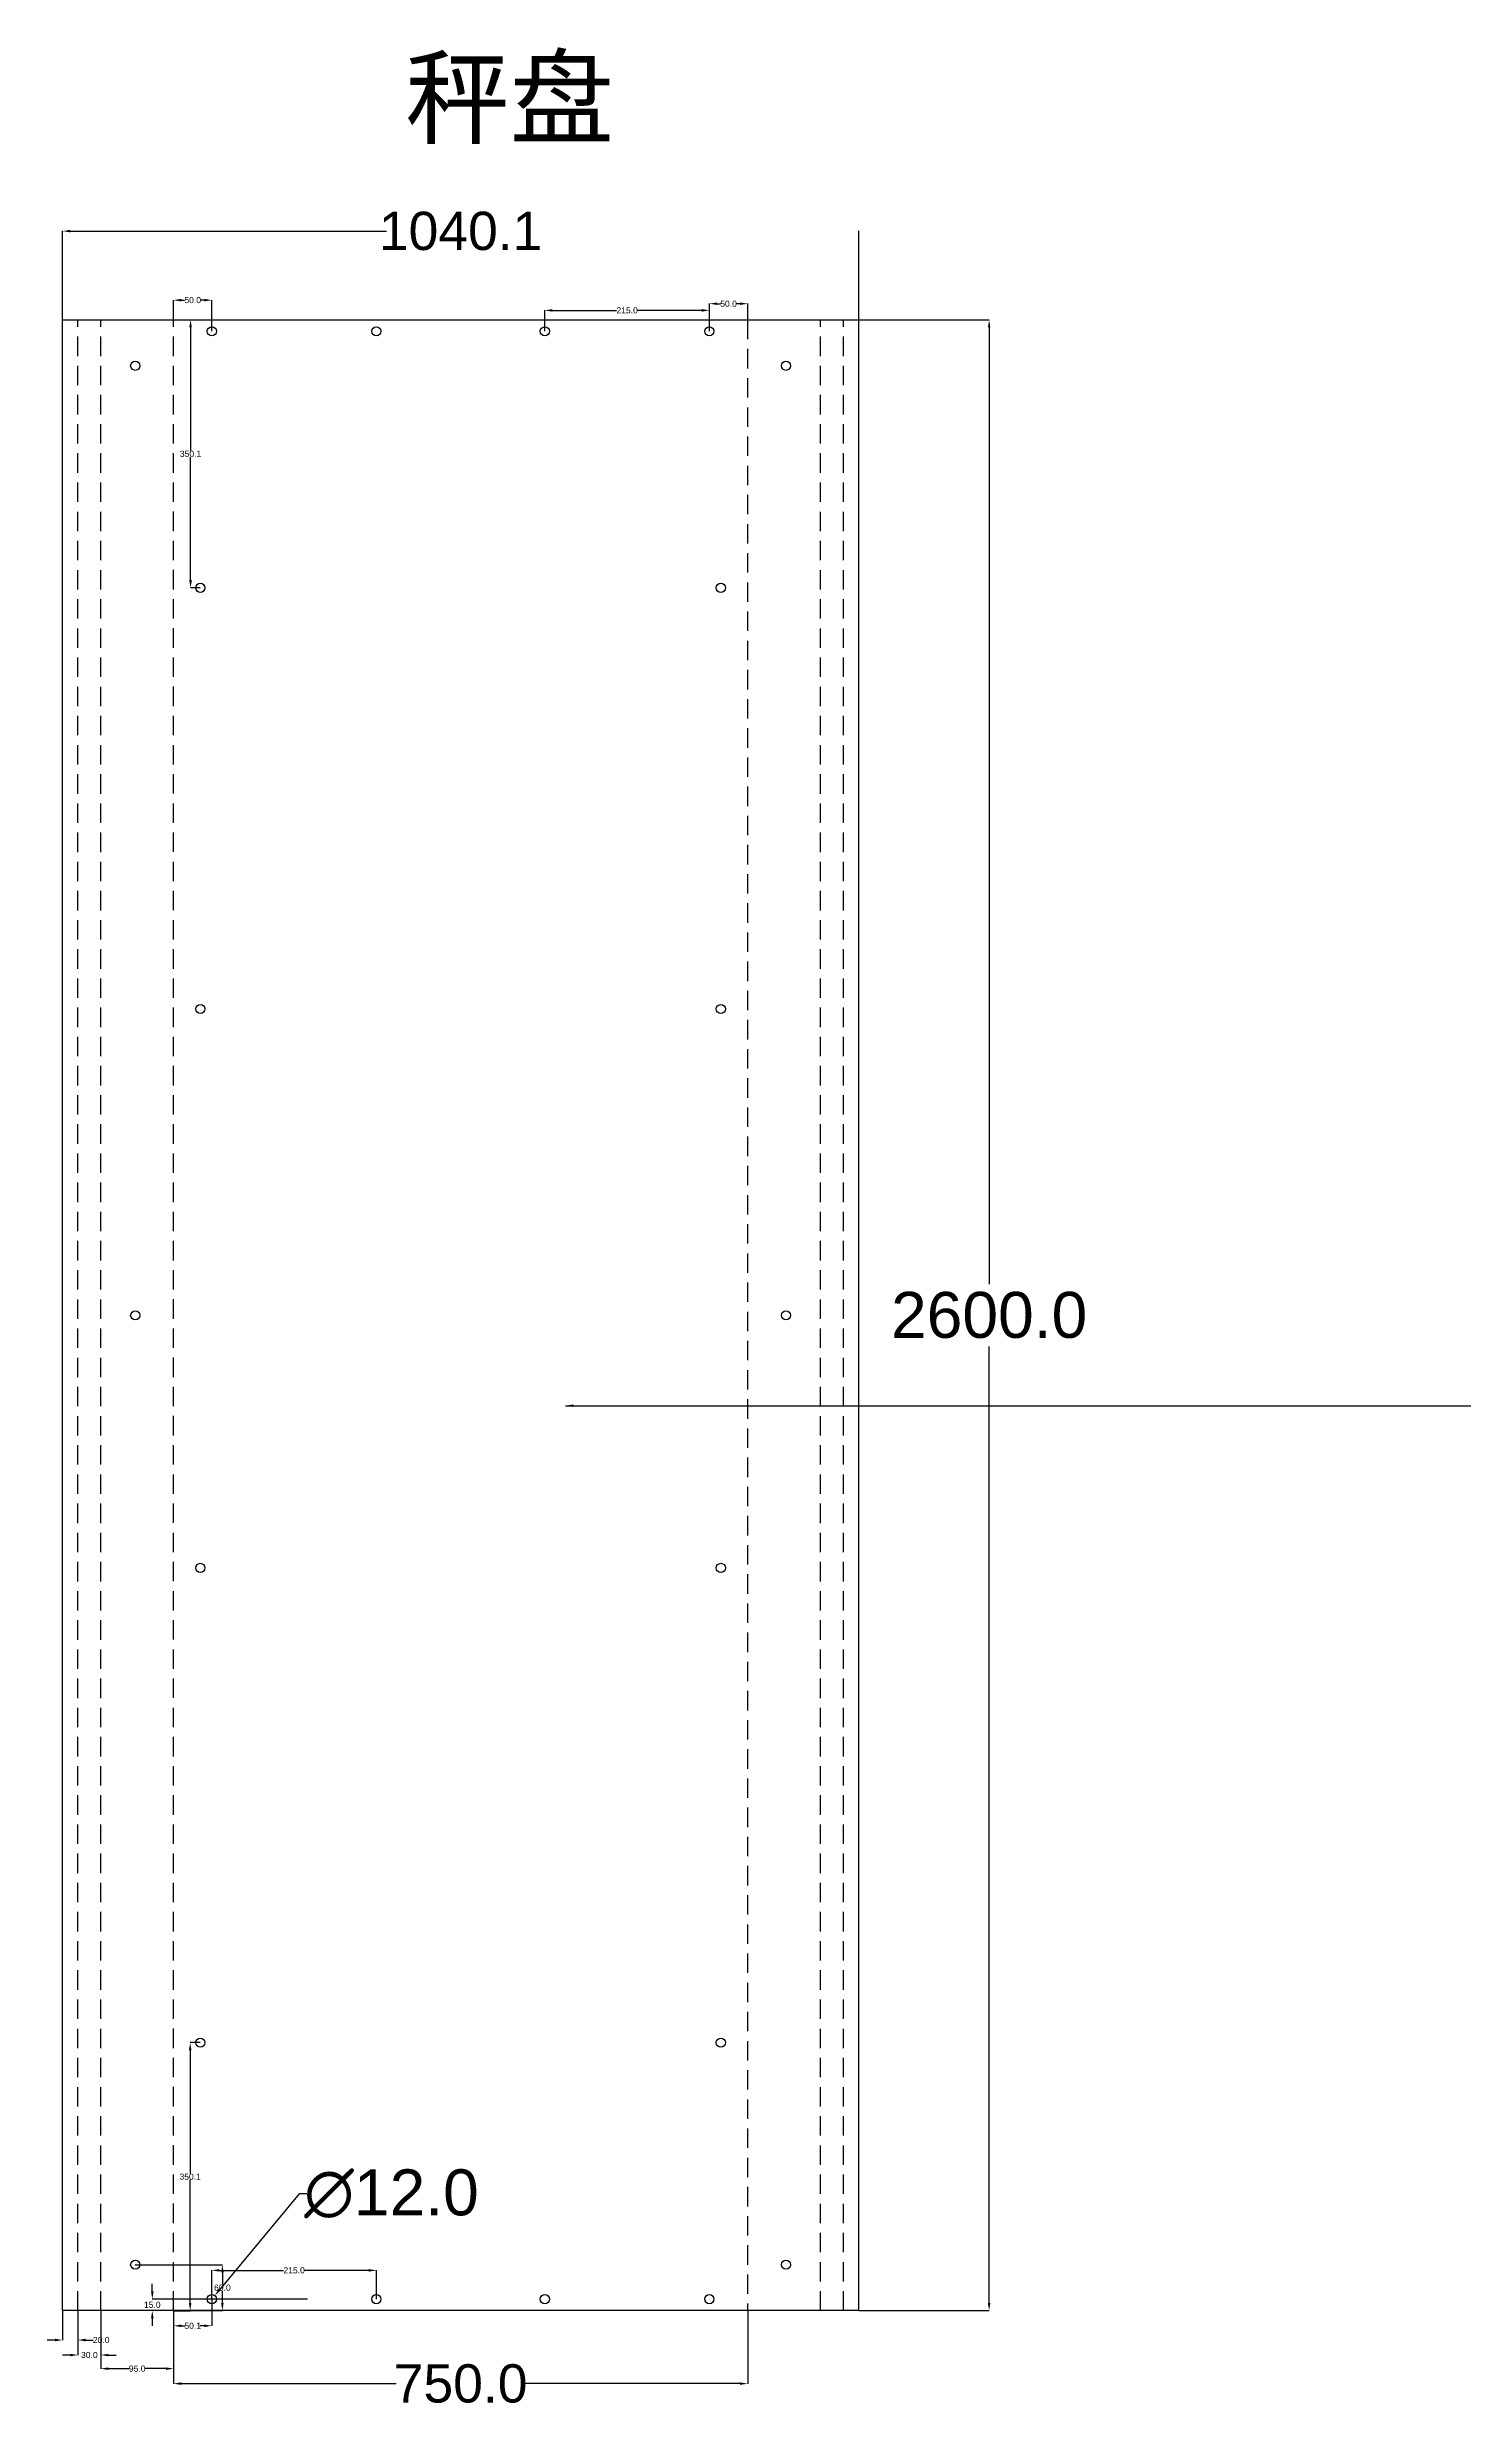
# Model space of a CAD drawing. Header units: millimetres. Extents: x 168 to 3869, y -150 to 2934.
# Drawn here: x 168 to 2019, y -150 to 2934 of the extents above; entities that cross this region are included whole.
import ezdxf

# ---------------------------------------------------------------- set-up
doc = ezdxf.new("R2010")
doc.units = ezdxf.units.MM
doc.linetypes.add('DASHEDX2', pattern=[38.1, 25.4, -12.7])
doc.styles.get("Standard").update_dxf_attribs({"font": 'arial.ttf'})
doc.dimstyles.get("Standard").update_dxf_attribs({"dimtxt": 8, "dimasz": 10, "dimexe": 0.18, "dimexo": 0.0625, "dimgap": 0.09, "dimtad": 0, "dimtih": 1, "dimtoh": 1, "dimdec": 1, "dimzin": 0, "dimdsep": 46, "dimtxsty": 'Standard', "dimcen": 0.09, "dimclrd": 3, "dimclre": 3, "dimclrt": 3, "dimadec": 0, "dimazin": 0, "dimtfac": 1, "dimtdec": 1, "dimtofl": 0, "dimtmove": 0, "dimatfit": 3, "dimfxl": 1, "dimtolj": 1, "dimtzin": 0, "dimarcsym": 0})

# ---------------------------------------------------------------- blocks, each defined once
blk = doc.blocks.new('*D1')
at = {"color": 3, "lineweight": -2, "transparency": 16777216}
for p, q in [((1228.5, 2577.8), (1399.1, 2577.8)), ((1398.9, 2567.8), (1398.9, 1318.4)), ((1398.9, -12.2), (1398.9, 1237.1)), ((1228.5, -22.2), (1399.1, -22.2))]:
    blk.add_line(p, q, dxfattribs=at)
at = {"color": 3, "transparency": 16777216}
for points in [[(1397.2, 2567.8), (1400.5, 2567.8), (1398.9, 2577.8)], [(1397.2, -12.2), (1400.5, -12.2), (1398.9, -22.2)]]:
    blk.add_solid(points, dxfattribs=at)
at = {"layer": 'Defpoints', "color": 0, "transparency": 16777216}
for p in [(1228.5, 2577.8), (1228.5, -22.2), (1398.9, -22.2)]:
    blk.add_point(p, dxfattribs=at)
at = {"color": 3, "transparency": 16777216, "insert": (1398.9, 1277.8), "char_height": 60, "attachment_point": 5}
blk.add_mtext('\\A1;2600.0', dxfattribs=at)
blk = doc.blocks.new('*D2')
at = {"color": 3, "lineweight": -2, "transparency": 16777216}
for p, q in [((497.7, 130.3), (393.7, 5.1)), ((507.7, 130.3), (497.7, 130.3)), ((383.4, -7.2), (383.6, -7.2)), ((383.5, -7.3), (383.5, -7.1))]:
    blk.add_line(p, q, dxfattribs=at)
at = {"color": 3, "transparency": 16777216}
blk.add_solid([(392.4, 6.2), (395, 4.1), (387.3, -2.6)], dxfattribs=at)
at = {"layer": 'Defpoints', "color": 0, "transparency": 16777216}
for p in [(379.6, -11.8), (387.3, -2.6)]:
    blk.add_point(p, dxfattribs=at)
at = {"color": 3, "transparency": 16777216, "insert": (618.2, 130.3), "char_height": 60, "attachment_point": 5}
blk.add_mtext('\\A1;∅12.0', dxfattribs=at)
blk = doc.blocks.new('*D3')
at = {"color": 3, "lineweight": -2, "transparency": 16777216}
for p, q in [((333.5, -22.3), (333.5, -117.8)), ((1083.5, -22.3), (1083.5, -117.8)), ((343.5, -117.6), (624.3, -117.6)), ((1073.5, -117.6), (792.6, -117.6))]:
    blk.add_line(p, q, dxfattribs=at)
at = {"color": 3, "transparency": 16777216}
for points in [[(343.5, -115.9), (343.5, -119.2), (333.5, -117.6)], [(1073.5, -115.9), (1073.5, -119.2), (1083.5, -117.6)]]:
    blk.add_solid(points, dxfattribs=at)
at = {"layer": 'Defpoints', "color": 0, "transparency": 16777216}
for p in [(333.5, -22.2), (1083.5, -22.2), (1083.5, -117.6)]:
    blk.add_point(p, dxfattribs=at)
at = {"color": 3, "transparency": 16777216, "insert": (708.5, -117.6), "char_height": 50, "attachment_point": 5}
blk.add_mtext('\\A1;750.0', dxfattribs=at)
blk = doc.blocks.new('*D4')
at = {"color": 3, "linetype": 'ByBlock', "lineweight": -2, "transparency": 16777216}
for p, q in [((238.5, -22.3), (238.5, -98.2)), ((333.5, -22.3), (333.5, -98.2)), ((248.5, -98), (275.5, -98)), ((323.5, -98), (296.4, -98))]:
    blk.add_line(p, q, dxfattribs=at)
at = {"color": 3, "linetype": 'ByBlock', "transparency": 16777216}
for points in [[(248.5, -96.3), (248.5, -99.7), (238.5, -98)], [(323.5, -96.3), (323.5, -99.7), (333.5, -98)]]:
    blk.add_solid(points, dxfattribs=at)
at = {"layer": 'Defpoints', "color": 0, "linetype": 'ByBlock', "transparency": 16777216}
for p in [(238.5, -22.3), (333.5, -22.3), (333.5, -98)]:
    blk.add_point(p, dxfattribs=at)
at = {"color": 3, "linetype": 'ByBlock', "transparency": 16777216, "insert": (286, -98), "char_height": 8, "attachment_point": 5}
blk.add_mtext('\\A1;95.0', dxfattribs=at)
blk = doc.blocks.new('*D5')
at = {"color": 3, "linetype": 'ByBlock', "lineweight": -2, "transparency": 16777216}
for p, q in [((208.5, -22.3), (208.5, -80.4)), ((238.5, -22.4), (238.5, -80.4)), ((198.5, -80.2), (188.5, -80.2)), ((248.5, -80.2), (258.5, -80.2))]:
    blk.add_line(p, q, dxfattribs=at)
at = {"color": 3, "linetype": 'ByBlock', "transparency": 16777216}
for points in [[(198.5, -78.6), (198.5, -81.9), (208.5, -80.2)], [(248.5, -78.6), (248.5, -81.9), (238.5, -80.2)]]:
    blk.add_solid(points, dxfattribs=at)
at = {"layer": 'Defpoints', "color": 0, "linetype": 'ByBlock', "transparency": 16777216}
for p in [(208.5, -22.2), (238.5, -22.3), (238.5, -80.2)]:
    blk.add_point(p, dxfattribs=at)
at = {"color": 3, "linetype": 'ByBlock', "transparency": 16777216, "insert": (223.5, -80.2), "char_height": 8, "attachment_point": 5}
blk.add_mtext('\\A1;30.0', dxfattribs=at)
blk = doc.blocks.new('*D6')
at = {"color": 3, "linetype": 'ByBlock', "lineweight": -2, "transparency": 16777216}
for p, q in [((188.5, -22.3), (188.5, -60.8)), ((208.5, -22.3), (208.5, -60.8)), ((178.5, -60.6), (168.5, -60.6)), ((218.5, -60.6), (228.5, -60.6))]:
    blk.add_line(p, q, dxfattribs=at)
at = {"color": 3, "linetype": 'ByBlock', "transparency": 16777216}
for points in [[(178.5, -58.9), (178.5, -62.3), (188.5, -60.6)], [(218.5, -58.9), (218.5, -62.3), (208.5, -60.6)]]:
    blk.add_solid(points, dxfattribs=at)
at = {"layer": 'Defpoints', "color": 0, "linetype": 'ByBlock', "transparency": 16777216}
for p in [(188.5, -22.2), (208.5, -22.2), (208.5, -60.6)]:
    blk.add_point(p, dxfattribs=at)
at = {"color": 3, "linetype": 'ByBlock', "transparency": 16777216, "insert": (239, -60.6), "char_height": 8, "attachment_point": 5}
blk.add_mtext('\\A1;20.0', dxfattribs=at)
blk = doc.blocks.new('*D14')
at = {"color": 3, "linetype": 'ByBlock', "lineweight": -2, "transparency": 16777216}
for p, q in [((305.7, 2.8), (305.7, 12.8)), ((508.5, -7.2), (305.6, -7.2)), ((333.4, -22.2), (305.6, -22.2)), ((305.7, -32.2), (305.7, -42.2))]:
    blk.add_line(p, q, dxfattribs=at)
at = {"color": 3, "linetype": 'ByBlock', "transparency": 16777216}
for points in [[(304.1, 2.8), (307.4, 2.8), (305.7, -7.2)], [(304.1, -32.2), (307.4, -32.2), (305.7, -22.2)]]:
    blk.add_solid(points, dxfattribs=at)
at = {"layer": 'Defpoints', "color": 0, "linetype": 'ByBlock', "transparency": 16777216}
for p in [(305.7, -22.2), (333.5, -22.2), (508.6, -7.2)]:
    blk.add_point(p, dxfattribs=at)
at = {"color": 3, "linetype": 'ByBlock', "transparency": 16777216, "insert": (305.7, -14.7), "char_height": 8, "attachment_point": 5}
blk.add_mtext('\\A1;15.0', dxfattribs=at)
blk = doc.blocks.new('*D15')
at = {"color": 3, "linetype": 'ByBlock', "lineweight": -2, "transparency": 16777216}
for p, q in [((188.5, 2577.8), (188.5, 2693.8)), ((198.5, 2693.6), (611.8, 2693.6))]:
    blk.add_line(p, q, dxfattribs=at)
at = {"color": 3, "lineweight": -2, "transparency": 16777216}
blk.add_line((1228.5, 2577.8), (1228.5, 2693.8), dxfattribs=at)
at = {"color": 3, "linetype": 'ByBlock', "transparency": 16777216}
blk.add_solid([(198.5, 2695.3), (198.5, 2692), (188.5, 2693.6)], dxfattribs=at)
at = {"layer": 'Defpoints', "color": 0, "linetype": 'ByBlock', "transparency": 16777216}
for p in [(1228.5, 2693.6), (188.5, 2577.8), (1228.5, 2577.8)]:
    blk.add_point(p, dxfattribs=at)
at = {"color": 3, "linetype": 'ByBlock', "transparency": 16777216, "insert": (708.5, 2693.6), "char_height": 50, "attachment_point": 5}
blk.add_mtext('\\A1;1040.1', dxfattribs=at)
blk = doc.blocks.new('*D16')
at = {"color": 3, "linetype": 'ByBlock', "lineweight": -2, "transparency": 16777216}
for p, q in [((333.5, -22.3), (333.5, -42.2)), ((383.6, -7.2), (383.6, -42.2)), ((343.5, -42), (348.8, -42)), ((373.6, -42), (368.2, -42))]:
    blk.add_line(p, q, dxfattribs=at)
at = {"color": 3, "linetype": 'ByBlock', "transparency": 16777216}
for points in [[(343.5, -40.4), (343.5, -43.7), (333.5, -42)], [(373.6, -40.4), (373.6, -43.7), (383.6, -42)]]:
    blk.add_solid(points, dxfattribs=at)
at = {"layer": 'Defpoints', "color": 0, "linetype": 'ByBlock', "transparency": 16777216}
for p in [(333.5, -22.2), (383.6, -7.2), (333.5, -42)]:
    blk.add_point(p, dxfattribs=at)
at = {"color": 3, "linetype": 'ByBlock', "transparency": 16777216, "insert": (358.5, -42), "char_height": 8, "attachment_point": 5}
blk.add_mtext('\\A1;50.1', dxfattribs=at)
blk = doc.blocks.new('*D17')
at = {"color": 3, "linetype": 'ByBlock', "lineweight": -2, "transparency": 16777216}
for p, q in [((1033.5, 2562.8), (1033.5, 2599)), ((1043.5, 2598.8), (1048, 2598.8)), ((1073.5, 2598.8), (1068.9, 2598.8)), ((1083.5, 2577.8), (1083.5, 2599))]:
    blk.add_line(p, q, dxfattribs=at)
at = {"color": 3, "linetype": 'ByBlock', "transparency": 16777216}
for points in [[(1043.5, 2600.5), (1043.5, 2597.2), (1033.5, 2598.8)], [(1073.5, 2600.5), (1073.5, 2597.2), (1083.5, 2598.8)]]:
    blk.add_solid(points, dxfattribs=at)
at = {"layer": 'Defpoints', "color": 0, "linetype": 'ByBlock', "transparency": 16777216}
for p in [(1083.5, 2598.8), (1033.5, 2562.8), (1083.5, 2577.8)]:
    blk.add_point(p, dxfattribs=at)
at = {"color": 3, "linetype": 'ByBlock', "transparency": 16777216, "insert": (1058.5, 2598.8), "char_height": 8, "attachment_point": 5}
blk.add_mtext('\\A1;50.0', dxfattribs=at)
blk = doc.blocks.new('*D18')
at = {"color": 3, "linetype": 'ByBlock', "lineweight": -2, "transparency": 16777216}
for p, q in [((333.5, 2577.8), (333.5, 2603.6)), ((343.5, 2603.5), (348, 2603.5)), ((373.5, 2603.5), (368.9, 2603.5)), ((383.5, 2562.8), (383.5, 2603.6))]:
    blk.add_line(p, q, dxfattribs=at)
at = {"color": 3, "linetype": 'ByBlock', "transparency": 16777216}
for points in [[(343.5, 2605.1), (343.5, 2601.8), (333.5, 2603.5)], [(373.5, 2605.1), (373.5, 2601.8), (383.5, 2603.5)]]:
    blk.add_solid(points, dxfattribs=at)
at = {"layer": 'Defpoints', "color": 0, "linetype": 'ByBlock', "transparency": 16777216}
for p in [(333.5, 2603.5), (333.5, 2577.8), (383.5, 2562.8)]:
    blk.add_point(p, dxfattribs=at)
at = {"color": 3, "linetype": 'ByBlock', "transparency": 16777216, "insert": (358.5, 2603.5), "char_height": 8, "attachment_point": 5}
blk.add_mtext('\\A1;50.0', dxfattribs=at)
blk = doc.blocks.new('*D19')
at = {"color": 3, "linetype": 'ByBlock', "lineweight": -2, "transparency": 16777216}
for p, q in [((818.5, 2562.8), (818.5, 2590.3)), ((828.5, 2590.1), (912.3, 2590.1)), ((1023.5, 2590.1), (939.6, 2590.1)), ((1033.5, 2562.8), (1033.5, 2590.3))]:
    blk.add_line(p, q, dxfattribs=at)
at = {"color": 3, "linetype": 'ByBlock', "transparency": 16777216}
for points in [[(828.5, 2591.8), (828.5, 2588.4), (818.5, 2590.1)], [(1023.5, 2591.8), (1023.5, 2588.4), (1033.5, 2590.1)]]:
    blk.add_solid(points, dxfattribs=at)
at = {"layer": 'Defpoints', "color": 0, "linetype": 'ByBlock', "transparency": 16777216}
for p in [(818.5, 2562.8), (1033.5, 2590.1), (1033.5, 2562.8)]:
    blk.add_point(p, dxfattribs=at)
at = {"color": 3, "linetype": 'ByBlock', "transparency": 16777216, "insert": (926, 2590.1), "char_height": 8, "attachment_point": 5}
blk.add_mtext('\\A1;215.0', dxfattribs=at)
blk = doc.blocks.new('*D20')
at = {"color": 3, "linetype": 'ByBlock', "lineweight": -2, "transparency": 16777216}
for p, q in [((368.4, 327.8), (355, 327.8)), ((355.2, 317.8), (355.2, 156.9)), ((355.2, -12.3), (355.2, 148.5)), ((333.5, -22.3), (355.4, -22.3))]:
    blk.add_line(p, q, dxfattribs=at)
at = {"color": 3, "linetype": 'ByBlock', "transparency": 16777216}
for points in [[(353.5, 317.8), (356.9, 317.8), (355.2, 327.8)], [(353.5, -12.3), (356.9, -12.3), (355.2, -22.3)]]:
    blk.add_solid(points, dxfattribs=at)
at = {"layer": 'Defpoints', "color": 0, "linetype": 'ByBlock', "transparency": 16777216}
for p in [(368.5, 327.8), (333.5, -22.3), (355.2, -22.3)]:
    blk.add_point(p, dxfattribs=at)
at = {"color": 3, "linetype": 'ByBlock', "transparency": 16777216, "insert": (355.2, 152.7), "char_height": 8, "attachment_point": 5}
blk.add_mtext('\\A1;350.1', dxfattribs=at)
blk = doc.blocks.new('*D21')
at = {"color": 3, "linetype": 'ByBlock', "lineweight": -2, "transparency": 16777216}
for p, q in [((333.5, 2577.8), (355.9, 2577.8)), ((355.7, 2567.8), (355.7, 2407)), ((355.7, 2237.8), (355.7, 2398.6)), ((368.4, 2227.8), (355.5, 2227.8))]:
    blk.add_line(p, q, dxfattribs=at)
at = {"color": 3, "linetype": 'ByBlock', "transparency": 16777216}
for points in [[(354, 2567.8), (357.4, 2567.8), (355.7, 2577.8)], [(354, 2237.8), (357.4, 2237.8), (355.7, 2227.8)]]:
    blk.add_solid(points, dxfattribs=at)
at = {"layer": 'Defpoints', "color": 0, "linetype": 'ByBlock', "transparency": 16777216}
for p in [(333.5, 2577.8), (355.7, 2577.8), (368.5, 2227.8)]:
    blk.add_point(p, dxfattribs=at)
at = {"color": 3, "linetype": 'ByBlock', "transparency": 16777216, "insert": (355.7, 2402.8), "char_height": 8, "attachment_point": 5}
blk.add_mtext('\\A1;350.1', dxfattribs=at)
blk = doc.blocks.new('*D22')
at = {"color": 3, "linetype": 'ByBlock', "lineweight": -2, "transparency": 16777216}
for p, q in [((283.5, 37.8), (397.5, 37.8)), ((397.3, 27.8), (397.3, 12)), ((397.3, -12.2), (397.3, 3.6)), ((333.5, -22.2), (397.5, -22.2))]:
    blk.add_line(p, q, dxfattribs=at)
at = {"color": 3, "linetype": 'ByBlock', "transparency": 16777216}
for points in [[(395.6, 27.8), (399, 27.8), (397.3, 37.8)], [(395.6, -12.2), (399, -12.2), (397.3, -22.2)]]:
    blk.add_solid(points, dxfattribs=at)
at = {"layer": 'Defpoints', "color": 0, "linetype": 'ByBlock', "transparency": 16777216}
for p in [(283.5, 37.8), (397.3, 37.8), (333.4, -22.2)]:
    blk.add_point(p, dxfattribs=at)
at = {"color": 3, "linetype": 'ByBlock', "transparency": 16777216, "insert": (397.3, 7.8), "char_height": 8, "attachment_point": 5}
blk.add_mtext('\\A1;60.0', dxfattribs=at)
blk = doc.blocks.new('*D24')
at = {"color": 3, "linetype": 'ByBlock', "lineweight": -2, "transparency": 16777216}
for p, q in [((383.5, -7), (383.5, 30.6)), ((393.5, 30.4), (477.3, 30.4)), ((588.5, 30.4), (504.6, 30.4)), ((598.5, -7.1), (598.5, 30.6))]:
    blk.add_line(p, q, dxfattribs=at)
at = {"color": 3, "linetype": 'ByBlock', "transparency": 16777216}
for points in [[(393.5, 32), (393.5, 28.7), (383.5, 30.4)], [(588.5, 32), (588.5, 28.7), (598.5, 30.4)]]:
    blk.add_solid(points, dxfattribs=at)
at = {"layer": 'Defpoints', "color": 0, "linetype": 'ByBlock', "transparency": 16777216}
for p in [(598.5, 30.4), (383.5, -7.1), (598.5, -7.2)]:
    blk.add_point(p, dxfattribs=at)
at = {"color": 3, "linetype": 'ByBlock', "transparency": 16777216, "insert": (491, 30.4), "char_height": 8, "attachment_point": 5}
blk.add_mtext('\\A1;215.0', dxfattribs=at)

msp = doc.modelspace()

# ---------------------------------------------------------------- linework, layer by layer
for p, q in [((188.46, 2577.78), (1228.46, 2577.78)), ((188.46, -22.22), (188.46, 2577.78)), ((1228.46, 2577.78), (1228.46, -22.22)), ((1228.46, -22.22), (188.46, -22.22))]:
    msp.add_line(p, q)
at = {"color": 4, "linetype": 'DASHEDX2'}
for p, q in [((208.46, -22.28), (208.46, 2577.72)), ((238.46, -22.28), (238.46, 2577.78)), ((333.46, -22.22), (333.46, 2577.78)), ((1083.46, 2577.78), (1083.46, -22.22)), ((1178.46, -22.28), (1178.46, 2577.78)), ((1208.46, -22.28), (1208.46, 2577.72))]:
    msp.add_line(p, q, dxfattribs=at)
for centre in [(383.46, 2562.78), (598.46, 2562.78), (818.46, 2562.78), (1033.46, 2562.78), (368.46, 2227.78), (1048.46, 2227.78), (368.46, 1677.78), (1048.46, 1677.78), (368.46, 947.78), (1048.46, 947.78), (368.46, 327.78), (1048.46, 327.78), (383.46, -7.18), (598.46, -7.18), (818.46, -7.22), (1033.46, -7.22)]:
    msp.add_circle(centre, 6)
at = {"linetype": 'ByBlock'}
for centre in [(283.46, 2517.78), (1133.46, 2517.78), (283.46, 1277.59), (1133.46, 1277.59), (283.46, 37.78), (1133.46, 37.78)]:
    msp.add_circle(centre, 6, dxfattribs=at)

# ---------------------------------------------------------------- texts
at = {"color": 2, "linetype": 'ByBlock', "insert": (635.98, 2917.84), "char_height": 100, "width": 1275.452, "attachment_point": 1}
msp.add_mtext('{\\fSimSun|b0|i0|c134|p2;秤盘}', dxfattribs=at)

# ---------------------------------------------------------------- dimensions: what is measured, and where the dimension line sits
at = {"linetype": 'ByBlock'}
dim = msp.add_linear_dim(base=(1228.52, 2693.63), p1=(188.46, 2577.78), p2=(1228.52, 2577.78), dimstyle='Standard', override={"dimtxt": 50, "dimsd2": 1}, dxfattribs=at)
dim.commit()
dim.dimension.update_dxf_attribs({"geometry": '*D15', "text_midpoint": (708.49, 2693.63)})
for base, p1, p2, picture, middle in [((333.46, 2603.45), (383.46, 2562.78), (333.46, 2577.78), '*D18', (358.46, 2603.45)), ((1033.46, 2590.11), (818.46, 2562.78), (1033.46, 2562.78), '*D19', (925.96, 2590.11)), ((1083.46, 2598.83), (1033.46, 2562.78), (1083.46, 2577.78), '*D17', (1058.46, 2598.83)), ((598.46, 30.37), (383.46, -7.09), (598.46, -7.18), '*D24', (490.96, 30.37)), ((208.46, -60.61), (188.46, -22.22), (208.46, -22.22), '*D6', (239, -60.61)), ((333.46, -98.01), (238.46, -22.28), (333.46, -22.28), '*D4', (285.96, -98.01)), ((333.46, -42.04), (383.55, -7.18), (333.46, -22.22), '*D16', (358.51, -42.04))]:
    dim = msp.add_linear_dim(base=base, p1=p1, p2=p2, dimstyle='Standard', dxfattribs=at)
    dim.commit()
    dim.dimension.update_dxf_attribs({"geometry": picture, "text_midpoint": middle})
for base, p1, p2, picture, middle in [((355.69, 2577.84), (368.46, 2227.78), (333.46, 2577.84), '*D21', (355.69, 2402.81)), ((355.19, -22.34), (368.46, 327.78), (333.46, -22.34), '*D20', (355.19, 152.72)), ((397.31, 37.78), (333.4, -22.22), (283.46, 37.78), '*D22', (397.31, 7.78)), ((305.75, -22.22), (508.55, -7.22), (333.46, -22.22), '*D14', (305.75, -14.72))]:
    dim = msp.add_linear_dim(base=base, p1=p1, p2=p2, angle=90, dimstyle='Standard', dxfattribs=at)
    dim.commit()
    dim.dimension.update_dxf_attribs({"geometry": picture, "text_midpoint": middle})
dim = msp.add_linear_dim(base=(1398.87, -22.22), p1=(1228.46, 2577.78), p2=(1228.46, -22.22), angle=90, dimstyle='Standard', override={"dimtxt": 60, "dimgap": 10})
dim.commit()
dim.dimension.update_dxf_attribs({"geometry": '*D1', "text_midpoint": (1398.87, 1277.78)})
dim = msp.add_diameter_dim_2p(p1=(379.63, -11.8), p2=(387.3, -2.57), dimstyle='Standard', override={"dimtxt": 60})
dim.commit()
dim.dimension.update_dxf_attribs({"geometry": '*D2', "text_midpoint": (618.25, 130.33), "dimtype": 163})
dim = msp.add_linear_dim(base=(238.46, -80.22), p1=(208.46, -22.22), p2=(238.46, -22.34), dimstyle='Standard', dxfattribs=at)
dim.commit()
dim.dimension.update_dxf_attribs({"geometry": '*D5', "text_midpoint": (223.46, -80.22), "dimtype": 160})
dim = msp.add_linear_dim(base=(1083.46, -117.58), p1=(333.46, -22.22), p2=(1083.46, -22.22), dimstyle='Standard', override={"dimtxt": 50})
dim.commit()
dim.dimension.update_dxf_attribs({"geometry": '*D3', "text_midpoint": (708.46, -117.58)})

# ---------------------------------------------------------------- leaders
at = {"linetype": 'ByBlock', "annotation_type": 0, "has_hookline": 1, "hookline_direction": 0, "text_width": 1126.88}
msp.add_leader([(845.54, 1159.62), (2227.28, 1159.62), (2217.28, 250.84), (2227.28, 250.84)], dimstyle='Standard', override={"dimgap": 0.09, "dimtad": 0}, dxfattribs=at)

doc.saveas('drawing.dxf')
